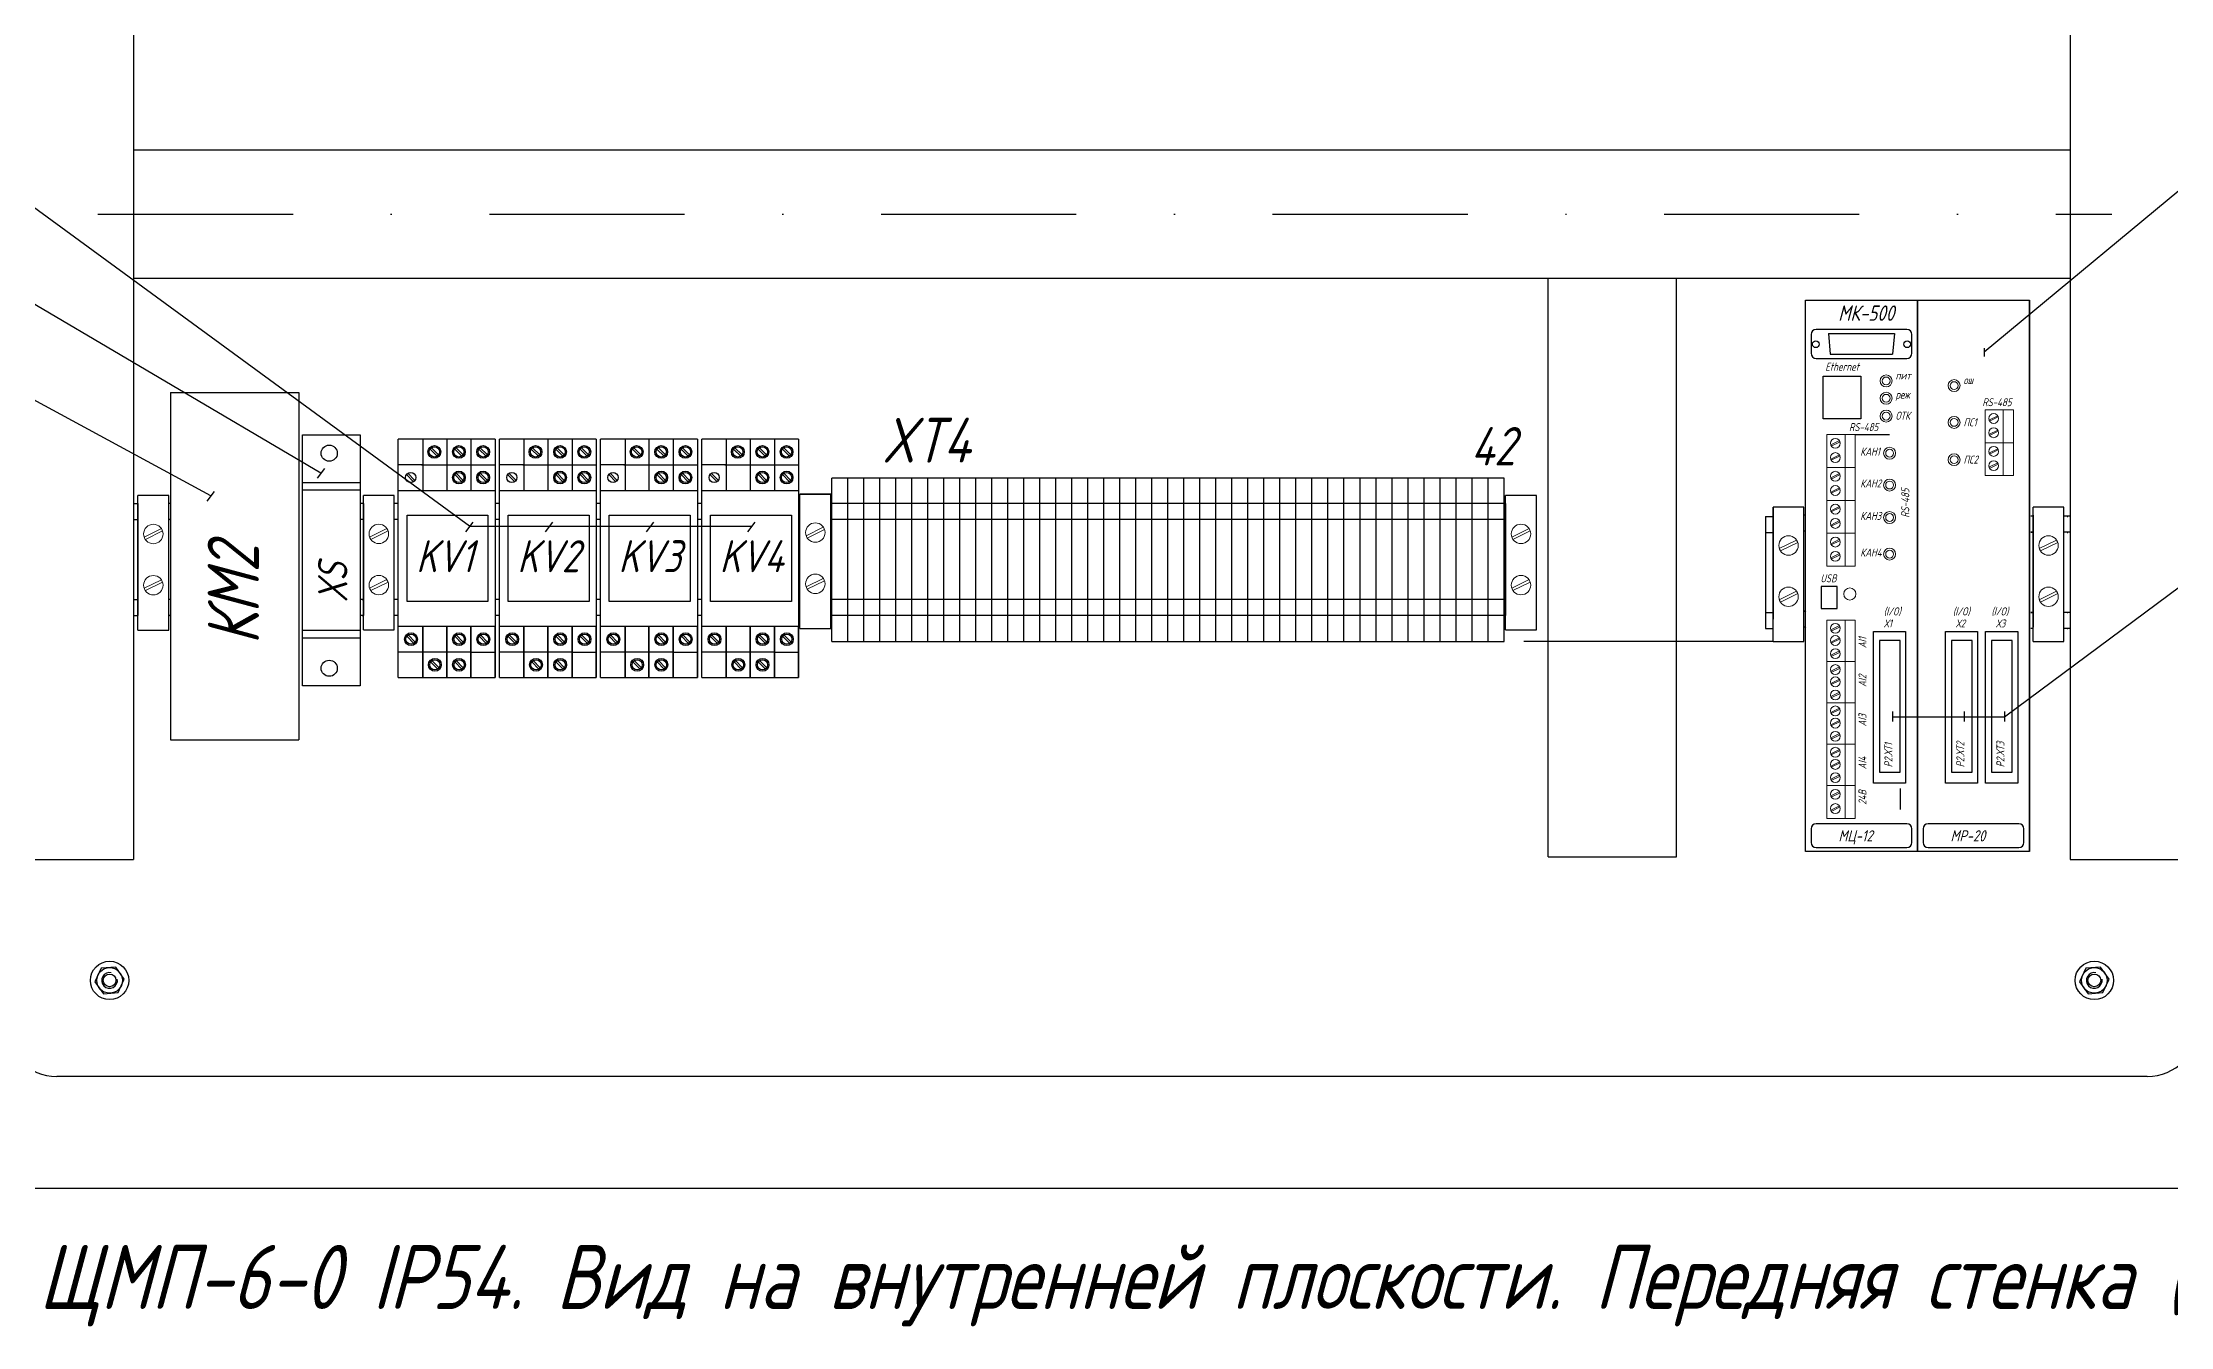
# Model space of a CAD drawing. Header units: millimetres. Extents: x 1012 to 5632, y 4 to 1530.
# Drawn here: x 1150.7 to 1316.9, y 341.3 to 441.6 of the extents above; entities that cross this region are included whole.
import ezdxf

# ---------------------------------------------------------------- set-up
doc = ezdxf.new("R2010")
doc.units = ezdxf.units.MM
doc.linetypes.add('DASHDOTX2', pattern=[50.8, 25.4, -12.7, 0, -12.7])
doc.layers.add('АСУТП', color=7, linetype='Continuous')
doc.layers.add('ссылки', color=7, linetype='Continuous')
doc.styles.add('GOST тип А', font='GOST_A.TTF', dxfattribs={"oblique": 15})
doc.styles.get("Standard").update_dxf_attribs({"font": 'GOST_A.TTF', "width": 0.8, "oblique": 15, "height": 3})
doc.styles.add('АСУТП', font='GOST_A.TTF', dxfattribs={"oblique": 15})
doc.styles.add('ЕСКД', font='GOST_A.TTF', dxfattribs={"oblique": 15, "height": 2.5})

msp = doc.modelspace()

# ---------------------------------------------------------------- linework, layer by layer
at = {"color": 7, "lineweight": 30}
for p, q in [((1157.8324, 624.5467), (1157.8324, 377.7865)), ((1309.0824, 624.544), (1309.0824, 377.7865)), ((1157.8324, 433.194), (1284.0824, 433.194)), ((1157.8324, 433.194), (1309.0824, 433.194)), ((1157.8324, 423.194), (1284.0824, 423.194)), ((1157.8324, 423.194), (1284.0824, 423.194)), ((1157.8324, 423.194), (1309.0824, 423.194)), ((1268.3186, 378.0031), (1268.3186, 423.1836)), ((1278.3186, 378.0031), (1278.3186, 423.1836)), ((1288.4012, 421.4749), (1297.1512, 421.4749)), ((1288.4012, 378.4112), (1288.4012, 421.4749)), ((1297.1512, 378.4112), (1297.1512, 421.4749)), ((1297.1512, 421.4749), (1297.1512, 378.4112)), ((1297.1512, 421.4749), (1297.1512, 378.4112)), ((1297.1512, 378.4112), (1297.1512, 421.4749)), ((1297.1512, 421.4749), (1305.9012, 421.4749)), ((1297.1512, 378.4112), (1297.1512, 421.4749)), ((1305.9012, 378.4112), (1305.9012, 421.4749)), ((1305.9012, 421.4749), (1305.9012, 378.4112)), ((1305.9012, 421.4749), (1305.9012, 378.4112)), ((1305.9012, 378.4112), (1305.9012, 421.4749)), ((1160.7252, 414.2667), (1160.7252, 387.1236)), ((1160.7252, 414.2667), (1170.731, 414.2667)), ((1160.7252, 414.2667), (1160.7252, 387.1236)), ((1160.7252, 414.2667), (1170.731, 414.2667)), ((1170.731, 414.2667), (1170.731, 387.1236)), ((1170.731, 414.2667), (1170.731, 387.1236)), ((1171.0168, 410.9568), (1175.5168, 410.9568)), ((1171.0273, 391.3468), (1171.0273, 410.9568)), ((1175.5168, 410.9568), (1175.5168, 391.3468)), ((1186.0703, 410.6144), (1178.4991, 410.6144)), ((1178.4991, 391.9894), (1178.4991, 410.6144)), ((1180.4203, 410.6144), (1180.4203, 408.6144)), ((1186.0703, 410.6144), (1186.0703, 391.9894)), ((1193.9698, 410.6144), (1186.3986, 410.6144)), ((1186.3986, 391.9894), (1186.3986, 410.6144)), ((1188.3197, 410.6144), (1188.3197, 408.6144)), ((1193.9698, 410.6144), (1193.9698, 391.9894)), ((1201.8693, 410.6144), (1194.2981, 410.6144)), ((1194.2981, 391.9894), (1194.2981, 410.6144)), ((1196.2192, 410.6144), (1196.2192, 408.6144)), ((1201.8693, 410.6144), (1201.8693, 391.9894)), ((1209.7688, 410.6144), (1202.1976, 410.6144)), ((1202.1976, 391.9894), (1202.1976, 410.6144)), ((1204.1187, 410.6144), (1204.1187, 408.6144)), ((1209.7688, 410.6144), (1209.7688, 391.9894)), ((1180.4203, 408.6144), (1178.4991, 408.6144)), ((1188.3197, 408.6144), (1186.3986, 408.6144)), ((1196.2192, 408.6144), (1194.2981, 408.6144)), ((1204.1187, 408.6144), (1202.1976, 408.6144)), ((1264.8607, 407.564), (1212.3607, 407.564)), ((1212.3607, 394.814), (1212.3607, 407.564)), ((1213.6107, 394.814), (1213.6107, 407.564)), ((1214.8607, 394.814), (1214.8607, 407.564)), ((1216.1107, 394.814), (1216.1107, 407.564)), ((1217.3607, 394.814), (1217.3607, 407.564)), ((1218.6107, 394.814), (1218.6107, 407.564)), ((1219.8607, 394.814), (1219.8607, 407.564)), ((1221.1107, 394.814), (1221.1107, 407.564)), ((1222.3607, 394.814), (1222.3607, 407.564)), ((1223.6107, 394.814), (1223.6107, 407.564)), ((1224.8607, 394.814), (1224.8607, 407.564)), ((1226.1107, 394.814), (1226.1107, 407.564)), ((1227.3607, 394.814), (1227.3607, 407.564)), ((1228.6107, 394.814), (1228.6107, 407.564)), ((1229.8607, 394.814), (1229.8607, 407.564)), ((1231.1107, 394.814), (1231.1107, 407.564)), ((1232.3607, 394.814), (1232.3607, 407.564)), ((1233.6107, 394.814), (1233.6107, 407.564)), ((1234.8607, 394.814), (1234.8607, 407.564)), ((1236.1107, 394.814), (1236.1107, 407.564)), ((1237.3607, 394.814), (1237.3607, 407.564)), ((1238.6107, 394.814), (1238.6107, 407.564)), ((1239.8607, 394.814), (1239.8607, 407.564)), ((1241.1107, 394.814), (1241.1107, 407.564)), ((1242.3607, 394.814), (1242.3607, 407.564)), ((1243.6107, 394.814), (1243.6107, 407.564)), ((1243.6107, 394.814), (1243.6107, 407.564)), ((1244.8607, 394.814), (1244.8607, 407.564)), ((1244.8607, 394.814), (1244.8607, 407.564)), ((1246.1107, 394.814), (1246.1107, 407.564)), ((1246.1107, 394.814), (1246.1107, 407.564)), ((1247.3607, 394.814), (1247.3607, 407.564)), ((1247.3607, 394.814), (1247.3607, 407.564)), ((1248.6107, 394.814), (1248.6107, 407.564)), ((1248.6107, 394.814), (1248.6107, 407.564)), ((1249.8607, 394.814), (1249.8607, 407.564)), ((1249.8607, 394.814), (1249.8607, 407.564)), ((1251.1107, 394.814), (1251.1107, 407.564)), ((1251.1107, 394.814), (1251.1107, 407.564)), ((1252.3607, 394.814), (1252.3607, 407.564)), ((1252.3607, 394.814), (1252.3607, 407.564)), ((1252.3607, 394.814), (1252.3607, 407.564)), ((1253.6107, 394.814), (1253.6107, 407.564)), ((1253.6107, 394.814), (1253.6107, 407.564)), ((1253.6107, 394.814), (1253.6107, 407.564)), ((1254.8607, 394.814), (1254.8607, 407.564)), ((1254.8607, 394.814), (1254.8607, 407.564)), ((1256.1107, 394.814), (1256.1107, 407.564)), ((1257.3607, 394.814), (1257.3607, 407.564)), ((1258.6107, 394.814), (1258.6107, 407.564)), ((1259.8607, 394.814), (1259.8607, 407.564)), ((1261.1107, 394.814), (1261.1107, 407.564)), ((1262.3607, 394.814), (1262.3607, 407.564)), ((1263.6107, 394.814), (1263.6107, 407.564)), ((1264.8607, 394.814), (1264.8607, 407.564)), ((1157.8324, 405.5805), (1158.1761, 405.5805)), ((1158.1761, 395.7072), (1158.1761, 406.2072)), ((1160.5761, 406.2072), (1158.1761, 406.2072)), ((1158.1761, 405.5822), (1158.1761, 396.8322)), ((1160.5761, 395.7072), (1160.5761, 406.2072)), ((1160.5761, 395.7072), (1160.5761, 406.2072)), ((1160.7252, 405.5805), (1160.5917, 405.5805)), ((1160.7252, 405.5805), (1160.5917, 405.5805)), ((1175.7838, 405.5863), (1175.5168, 405.5863)), ((1175.7838, 395.7113), (1175.7838, 406.2113)), ((1178.1838, 406.2113), (1175.7838, 406.2113)), ((1175.7838, 405.5863), (1175.7838, 396.8363)), ((1178.3391, 405.5863), (1178.179, 405.5863)), ((1178.3316, 405.5863), (1178.179, 405.5863)), ((1178.1838, 395.7113), (1178.1838, 406.2113)), ((1178.1838, 395.7113), (1178.1838, 406.2113)), ((1178.4991, 405.5863), (1178.1838, 405.5863)), ((1178.4991, 405.5863), (1178.3391, 405.5863)), ((1178.4917, 405.5863), (1178.3391, 405.5863)), ((1186.3986, 405.5863), (1186.0703, 405.5863)), ((1186.1721, 405.5863), (1186.0808, 405.5863)), ((1186.1729, 405.5863), (1186.0808, 405.5863)), ((1186.1721, 405.5863), (1186.1721, 405.5863)), ((1194.2981, 405.5863), (1193.9698, 405.5863)), ((1194.0716, 405.5863), (1193.9803, 405.5863)), ((1194.0724, 405.5863), (1193.9803, 405.5863)), ((1194.0716, 405.5863), (1194.0716, 405.5863)), ((1202.1976, 405.5863), (1201.8693, 405.5863)), ((1201.971, 405.5863), (1201.8797, 405.5863)), ((1201.9718, 405.5863), (1201.8797, 405.5863)), ((1201.971, 405.5863), (1201.971, 405.5863)), ((1209.8713, 405.5863), (1209.7688, 405.5863)), ((1209.8705, 405.5863), (1209.7792, 405.5863)), ((1209.8713, 405.5863), (1209.7792, 405.5863)), ((1209.8705, 405.5863), (1209.8705, 405.5863)), ((1209.8713, 395.814), (1209.8713, 406.314)), ((1209.8713, 406.314), (1212.2713, 406.314)), ((1212.2713, 395.814), (1212.2713, 406.314)), ((1264.8607, 405.5863), (1212.2713, 405.5863)), ((1264.9829, 395.7113), (1264.9829, 406.2113)), ((1267.3829, 406.2113), (1264.9829, 406.2113)), ((1264.9829, 405.5863), (1264.9829, 396.8363)), ((1267.3829, 395.7113), (1267.3829, 406.2113)), ((1267.3829, 395.7113), (1267.3829, 406.2113)), ((1157.8324, 404.3305), (1158.1761, 404.3305)), ((1160.5761, 404.3363), (1160.6311, 404.3363)), ((1160.5761, 404.3363), (1160.6311, 404.3363)), ((1160.5761, 404.3363), (1160.6311, 404.3363)), ((1160.5761, 404.3363), (1160.6311, 404.3363)), ((1160.7252, 404.3305), (1160.5917, 404.3305)), ((1160.7252, 404.3305), (1160.5917, 404.3305)), ((1160.6395, 404.3322), (1160.6395, 404.3322)), ((1160.6395, 404.3322), (1160.6395, 404.3322)), ((1175.7838, 404.3363), (1175.5168, 404.3363)), ((1175.732, 404.3363), (1175.7009, 404.3363)), ((1175.732, 404.3363), (1175.7838, 404.3363)), ((1178.3112, 404.3363), (1178.1586, 404.3363)), ((1178.3391, 404.3363), (1178.179, 404.3363)), ((1178.4991, 404.3363), (1178.1838, 404.3363)), ((1178.4713, 404.3363), (1178.3186, 404.3363)), ((1178.4991, 404.3363), (1178.3391, 404.3363)), ((1179.1866, 404.6769), (1185.5051, 404.6769)), ((1179.1866, 397.9269), (1179.1866, 404.6769)), ((1185.5051, 404.6769), (1185.5051, 397.9269)), ((1186.3986, 404.3363), (1186.0703, 404.3363)), ((1186.1721, 404.3363), (1186.0808, 404.3363)), ((1186.1729, 404.3363), (1186.102, 404.3363)), ((1186.1706, 404.3363), (1186.1721, 404.3363)), ((1187.0861, 404.6769), (1193.4046, 404.6769)), ((1187.0861, 397.9269), (1187.0861, 404.6769)), ((1193.4046, 404.6769), (1193.4046, 397.9269)), ((1194.2981, 404.3363), (1193.9698, 404.3363)), ((1194.0716, 404.3363), (1193.9803, 404.3363)), ((1194.0724, 404.3363), (1194.0015, 404.3363)), ((1194.0701, 404.3363), (1194.0716, 404.3363)), ((1194.9856, 404.6769), (1201.3041, 404.6769)), ((1194.9856, 397.9269), (1194.9856, 404.6769)), ((1201.3041, 404.6769), (1201.3041, 397.9269)), ((1202.1976, 404.3363), (1201.8693, 404.3363)), ((1201.971, 404.3363), (1201.8797, 404.3363)), ((1201.9718, 404.3363), (1201.901, 404.3363)), ((1201.9695, 404.3363), (1201.971, 404.3363)), ((1202.8851, 404.6769), (1209.2036, 404.6769)), ((1202.8851, 397.9269), (1202.8851, 404.6769)), ((1209.2036, 404.6769), (1209.2036, 397.9269)), ((1209.8713, 404.3363), (1209.7688, 404.3363)), ((1209.8705, 404.3363), (1209.7792, 404.3363)), ((1209.8713, 404.3363), (1209.8004, 404.3363)), ((1209.869, 404.3363), (1209.8705, 404.3363)), ((1264.8607, 404.3363), (1212.2713, 404.3363)), ((1264.931, 404.3363), (1264.7603, 404.3363)), ((1264.931, 404.3363), (1264.9, 404.3363)), ((1285.2787, 404.5798), (1285.8436, 404.5798)), ((1285.8769, 405.3059), (1285.8769, 396.5559)), ((1285.8769, 394.8059), (1285.8769, 405.3059)), ((1288.2769, 405.3059), (1285.8769, 405.3059)), ((1288.2769, 394.8059), (1288.2769, 405.3059)), ((1288.2888, 404.6851), (1288.2888, 404.6851)), ((1288.4012, 404.6851), (1288.2888, 404.6851)), ((1306.1745, 404.5887), (1306.0089, 404.5887)), ((1306.0104, 404.5887), (1306.0104, 404.5887)), ((1306.1828, 404.5887), (1306.0104, 404.5887)), ((1306.1828, 394.8059), (1306.1828, 405.3059)), ((1308.5828, 405.3059), (1306.1828, 405.3059)), ((1306.1828, 404.6809), (1306.1828, 395.9309)), ((1306.1828, 404.5846), (1306.1828, 404.5846)), ((1308.5828, 394.8059), (1308.5828, 405.3059)), ((1309.0824, 404.5887), (1308.5828, 404.5887)), ((1308.8328, 404.5798), (1308.8861, 404.5798)), ((1285.2787, 403.3298), (1285.8436, 403.3298)), ((1288.4012, 403.4351), (1288.2888, 403.4351)), ((1306.0089, 403.3387), (1306.1745, 403.3387)), ((1306.0104, 403.3387), (1306.1745, 403.3387)), ((1306.1828, 403.3387), (1306.0104, 403.3387)), ((1306.1828, 403.3346), (1306.1828, 403.3346)), ((1309.0824, 403.3387), (1308.5828, 403.3387)), ((1308.8328, 403.3298), (1308.8861, 403.3298)), ((1157.8324, 398.0805), (1158.1761, 398.0805)), ((1160.7252, 398.0805), (1160.5917, 398.0805)), ((1160.7252, 398.0805), (1160.5917, 398.0805)), ((1175.7838, 398.0863), (1175.5168, 398.0863)), ((1175.672, 398.0863), (1175.7838, 398.0863)), ((1178.3206, 398.0863), (1178.1679, 398.0863)), ((1178.3391, 398.0863), (1178.179, 398.0863)), ((1178.4991, 398.0863), (1178.1838, 398.0863)), ((1178.4806, 398.0863), (1178.328, 398.0863)), ((1178.4991, 398.0863), (1178.3391, 398.0863)), ((1185.5051, 397.9269), (1179.1866, 397.9269)), ((1186.3986, 398.0863), (1186.0703, 398.0863)), ((1186.1722, 398.0863), (1186.0762, 398.0863)), ((1186.1729, 398.0863), (1186.1113, 398.0863)), ((1193.4046, 397.9269), (1187.0861, 397.9269)), ((1194.2981, 398.0863), (1193.9698, 398.0863)), ((1194.0717, 398.0863), (1193.9757, 398.0863)), ((1194.0724, 398.0863), (1194.0108, 398.0863)), ((1201.3041, 397.9269), (1194.9856, 397.9269)), ((1202.1976, 398.0863), (1201.8693, 398.0863)), ((1201.9712, 398.0863), (1201.8751, 398.0863)), ((1201.9718, 398.0863), (1201.9103, 398.0863)), ((1209.2036, 397.9269), (1202.8851, 397.9269)), ((1209.8713, 398.0863), (1209.7688, 398.0863)), ((1209.8707, 398.0863), (1209.7746, 398.0863)), ((1209.8713, 398.0863), (1209.8098, 398.0863)), ((1264.8607, 398.0863), (1212.2713, 398.0863)), ((1264.8711, 398.0863), (1264.7003, 398.0863)), ((1288.2873, 397.1851), (1288.4012, 397.1851)), ((1288.2888, 397.1851), (1288.4012, 397.1851)), ((1288.4012, 397.1851), (1288.2888, 397.1851)), ((1288.4612, 397.1809), (1288.4612, 397.1809)), ((1157.8324, 396.8305), (1158.1761, 396.8305)), ((1158.1761, 395.7072), (1160.5761, 395.7072)), ((1160.5761, 396.8305), (1160.6311, 396.8305)), ((1160.5761, 396.8305), (1160.6311, 396.8305)), ((1160.7401, 396.8305), (1160.5761, 396.8305)), ((1160.5761, 396.8305), (1160.6311, 396.8305)), ((1160.5761, 396.8305), (1160.6311, 396.8305)), ((1160.7252, 396.8305), (1160.5761, 396.8305)), ((1160.6395, 396.8322), (1160.6395, 396.8322)), ((1160.6395, 396.8322), (1160.6395, 396.8322)), ((1160.6395, 396.8263), (1160.6395, 396.8263)), ((1160.6395, 396.8263), (1160.6395, 396.8263)), ((1175.7838, 396.8363), (1175.5168, 396.8363)), ((1175.672, 396.8363), (1175.7838, 396.8363)), ((1175.7838, 395.7113), (1178.1838, 395.7113)), ((1178.3206, 396.8363), (1178.1679, 396.8363)), ((1178.3391, 396.8363), (1178.179, 396.8363)), ((1178.4991, 396.8363), (1178.1838, 396.8363)), ((1178.4806, 396.8363), (1178.328, 396.8363)), ((1178.4991, 396.8363), (1178.3391, 396.8363)), ((1186.3986, 396.8363), (1186.0703, 396.8363)), ((1186.1722, 396.8363), (1186.0729, 396.8363)), ((1186.1729, 396.8363), (1186.1113, 396.8363)), ((1194.2981, 396.8363), (1193.9698, 396.8363)), ((1194.0717, 396.8363), (1193.9723, 396.8363)), ((1194.0724, 396.8363), (1194.0108, 396.8363)), ((1202.1976, 396.8363), (1201.8693, 396.8363)), ((1201.9712, 396.8363), (1201.8718, 396.8363)), ((1201.9718, 396.8363), (1201.9103, 396.8363)), ((1209.8713, 396.8363), (1209.7688, 396.8363)), ((1209.8707, 396.8363), (1209.7713, 396.8363)), ((1209.8713, 396.8363), (1209.8098, 396.8363)), ((1209.8713, 395.814), (1212.2713, 395.814)), ((1264.8607, 396.8363), (1212.2713, 396.8363)), ((1264.8711, 396.8363), (1264.7003, 396.8363)), ((1264.9829, 395.7113), (1267.3829, 395.7113)), ((1285.2787, 397.0798), (1285.8436, 397.0798)), ((1285.2787, 395.8298), (1285.8436, 395.8298)), ((1288.4012, 395.9351), (1288.2732, 395.9351)), ((1288.4612, 395.9309), (1288.4612, 395.9309)), ((1306.1828, 395.8307), (1305.9948, 395.8307)), ((1306.0089, 397.0807), (1306.1745, 397.0807)), ((1306.0104, 397.0807), (1306.1745, 397.0807)), ((1306.1828, 397.0807), (1306.0104, 397.0807)), ((1306.1828, 397.0766), (1306.1828, 397.0766)), ((1306.1828, 395.8266), (1306.1828, 395.8266)), ((1309.0824, 397.0807), (1308.5828, 397.0807)), ((1309.0824, 395.8307), (1308.5828, 395.8307)), ((1308.8328, 397.0798), (1308.8861, 397.0798)), ((1308.8328, 395.8298), (1308.8861, 395.8298)), ((1184.1821, 391.9894), (1184.1821, 393.9894)), ((1184.1821, 393.9894), (1186.0703, 393.9894)), ((1192.0816, 391.9894), (1192.0816, 393.9894)), ((1192.0816, 393.9894), (1193.9698, 393.9894)), ((1199.9811, 391.9894), (1199.9811, 393.9894)), ((1199.9811, 393.9894), (1201.8693, 393.9894)), ((1207.8805, 391.9894), (1207.8805, 393.9894)), ((1207.8805, 393.9894), (1209.7688, 393.9894)), ((1212.3607, 394.814), (1264.8607, 394.814)), ((1285.8769, 394.8059), (1288.2769, 394.8059)), ((1306.1828, 394.8059), (1308.5828, 394.8059)), ((1175.5168, 391.3468), (1171.0273, 391.3468)), ((1178.4991, 391.9894), (1186.0703, 391.9894)), ((1186.3986, 391.9894), (1193.9698, 391.9894)), ((1194.2981, 391.9894), (1201.8693, 391.9894)), ((1202.1976, 391.9894), (1209.7688, 391.9894)), ((1160.7252, 387.1236), (1170.731, 387.1236)), ((1147.8324, 377.7865), (1157.8324, 377.7865)), ((1268.3186, 378.0031), (1278.3186, 378.0031)), ((1297.1512, 378.4112), (1288.4012, 378.4112)), ((1305.9012, 378.4112), (1297.1512, 378.4112)), ((1309.0824, 377.7865), (1319.0824, 377.7865))]:
    msp.add_line(p, q, dxfattribs=at)
at = {"color": 7}
for p, q in [((1184.0717, 403.8128), (1133.9449, 440.4819)), ((1302.3493, 417.4236), (1330.872, 441.0842)), ((1172.4637, 407.9463), (1134.2852, 430.4475)), ((1163.8708, 406.1792), (1134.138, 422.2773)), ((1309.0824, 423.194), (1309.0824, 415.1224)), ((1309.0824, 423.194), (1309.0824, 415.1224)), ((1309.0824, 423.194), (1309.0824, 415.1224)), ((1290.2012, 418.8533), (1295.3354, 418.8533)), ((1290.2012, 418.8533), (1290.3209, 417.2512)), ((1295.3516, 418.8533), (1295.1873, 417.2512)), ((1295.3354, 418.8533), (1295.3516, 418.8533)), ((1290.3209, 417.2512), (1295.1873, 417.2512)), ((1302.3493, 417.7292), (1302.3493, 417.0563)), ((1289.7709, 415.5311), (1292.731, 415.5311)), ((1289.7709, 412.2038), (1289.7709, 415.5307)), ((1292.731, 415.5311), (1292.731, 412.2038)), ((1292.731, 412.2038), (1289.7709, 412.2038)), ((1182.2844, 410.6144), (1182.2844, 406.6144)), ((1184.18, 410.6144), (1184.18, 406.6144)), ((1186.0703, 410.6144), (1186.0703, 406.6144)), ((1190.1839, 410.6144), (1190.1839, 406.6144)), ((1192.0795, 410.6144), (1192.0795, 406.6144)), ((1193.9698, 410.6144), (1193.9698, 406.6144)), ((1198.0833, 410.6144), (1198.0833, 406.6144)), ((1199.979, 410.6144), (1199.979, 406.6144)), ((1201.8693, 410.6144), (1201.8693, 406.6144)), ((1205.9828, 410.6144), (1205.9828, 406.6144)), ((1207.8784, 410.6144), (1207.8784, 406.6144)), ((1209.7688, 410.6144), (1209.7688, 406.6144)), ((1292.2824, 410.974), (1294.9594, 410.974)), ((1181.5461, 409.2835), (1180.9905, 409.8392)), ((1181.6522, 409.3896), (1181.0965, 409.9452)), ((1183.4638, 409.2835), (1182.9081, 409.8392)), ((1183.5698, 409.3896), (1183.0142, 409.9452)), ((1185.3541, 409.2835), (1184.7984, 409.8392)), ((1185.4601, 409.3896), (1184.9045, 409.9452)), ((1189.4456, 409.2835), (1188.8899, 409.8392)), ((1189.5517, 409.3896), (1188.996, 409.9452)), ((1191.3632, 409.2835), (1190.8076, 409.8392)), ((1191.4693, 409.3896), (1190.9136, 409.9452)), ((1193.2535, 409.2835), (1192.6979, 409.8392)), ((1193.3596, 409.3896), (1192.804, 409.9452)), ((1197.3451, 409.2835), (1196.7894, 409.8392)), ((1197.4511, 409.3896), (1196.8955, 409.9452)), ((1199.2627, 409.2835), (1198.707, 409.8392)), ((1199.3688, 409.3896), (1198.8131, 409.9452)), ((1201.153, 409.2835), (1200.5974, 409.8392)), ((1201.2591, 409.3896), (1200.7034, 409.9452)), ((1205.2445, 409.2835), (1204.6889, 409.8392)), ((1205.3506, 409.3896), (1204.795, 409.9452)), ((1207.1622, 409.2835), (1206.6065, 409.8392)), ((1207.2682, 409.3896), (1206.7126, 409.9452)), ((1209.0525, 409.2835), (1208.4968, 409.8392)), ((1209.1586, 409.3896), (1208.6029, 409.9452)), ((1303.9367, 388.9151), (1332.1657, 409.912)), ((1171.0168, 407.2187), (1175.5168, 407.2187)), ((1172.746, 408.3224), (1172.1759, 407.5629)), ((1175.5896, 407.2113), (1175.5896, 407.2113)), ((1179.6982, 407.2835), (1179.1425, 407.8392)), ((1179.8042, 407.3896), (1179.2486, 407.9452)), ((1180.3203, 408.6144), (1186.0703, 408.6144)), ((1180.3203, 408.6144), (1182.1445, 408.6144)), ((1180.4203, 408.6144), (1180.4203, 406.6144)), ((1183.4638, 407.2835), (1182.9081, 407.8392)), ((1183.5698, 407.3896), (1183.0142, 407.9452)), ((1185.3541, 407.2835), (1184.7984, 407.8392)), ((1185.4601, 407.3896), (1184.9045, 407.9452)), ((1187.5977, 407.2835), (1187.042, 407.8392)), ((1187.7037, 407.3896), (1187.1481, 407.9452)), ((1188.2198, 408.6144), (1193.9698, 408.6144)), ((1188.2198, 408.6144), (1190.044, 408.6144)), ((1188.3197, 408.6144), (1188.3197, 406.6144)), ((1191.3632, 407.2835), (1190.8076, 407.8392)), ((1191.4693, 407.3896), (1190.9136, 407.9452)), ((1193.2535, 407.2835), (1192.6979, 407.8392)), ((1193.3596, 407.3896), (1192.804, 407.9452)), ((1195.4971, 407.2835), (1194.9415, 407.8392)), ((1195.6032, 407.3896), (1195.0475, 407.9452)), ((1196.1193, 408.6144), (1201.8693, 408.6144)), ((1196.1193, 408.6144), (1197.9434, 408.6144)), ((1196.2192, 408.6144), (1196.2192, 406.6144)), ((1199.2627, 407.2835), (1198.707, 407.8392)), ((1199.3688, 407.3896), (1198.8131, 407.9452)), ((1201.153, 407.2835), (1200.5974, 407.8392)), ((1201.2591, 407.3896), (1200.7034, 407.9452)), ((1203.3966, 407.2835), (1202.8409, 407.8392)), ((1203.5027, 407.3896), (1202.947, 407.9452)), ((1204.0188, 408.6144), (1209.7688, 408.6144)), ((1204.0188, 408.6144), (1205.8429, 408.6144)), ((1204.1187, 408.6144), (1204.1187, 406.6144)), ((1207.1622, 407.2835), (1206.6065, 407.8392)), ((1207.2682, 407.3896), (1206.7126, 407.9452)), ((1209.0525, 407.2835), (1208.4968, 407.8392)), ((1209.1586, 407.3896), (1208.6029, 407.9452)), ((1227.3607, 407.564), (1227.3607, 407.564)), ((1164.126, 406.5191), (1163.5559, 405.7596)), ((1171.0168, 406.6642), (1175.5168, 406.6642)), ((1178.4991, 406.6144), (1186.0703, 406.6144)), ((1186.3986, 406.6144), (1193.9698, 406.6144)), ((1194.2981, 406.6144), (1201.8693, 406.6144)), ((1202.1976, 406.6144), (1209.7688, 406.6144)), ((1212.2713, 406.314), (1209.8713, 406.314)), ((1184.3186, 404.1417), (1183.7484, 403.3822)), ((1190.54, 404.1417), (1189.9698, 403.3822)), ((1198.4394, 404.1417), (1197.8693, 403.3822)), ((1206.3389, 404.1417), (1205.7688, 403.3822)), ((1285.2787, 404.5798), (1285.2787, 395.8298)), ((1184.0717, 403.8128), (1206.092, 403.8128)), ((1285.8777, 401.0372), (1285.8777, 401.0372)), ((1289.6183, 399.1103), (1289.6183, 397.3808)), ((1290.871, 399.1103), (1289.6183, 399.1103)), ((1290.871, 397.3808), (1290.871, 399.1103)), ((1289.6183, 397.3808), (1290.871, 397.3808)), ((1175.5168, 395.6784), (1171.0168, 395.6784)), ((1186.0703, 395.9894), (1178.4991, 395.9894)), ((1178.4991, 391.9894), (1178.4991, 395.9894)), ((1180.4203, 391.9894), (1180.4203, 395.9894)), ((1180.4203, 395.9894), (1180.4203, 391.9894)), ((1182.2844, 391.9894), (1182.2844, 395.9894)), ((1182.2844, 395.9894), (1182.2844, 391.9894)), ((1184.18, 391.9894), (1184.18, 395.9894)), ((1184.18, 395.9894), (1184.18, 391.9894)), ((1186.0703, 391.9894), (1186.0703, 395.9894)), ((1193.9698, 395.9894), (1186.3986, 395.9894)), ((1186.3986, 391.9894), (1186.3986, 395.9894)), ((1188.3197, 391.9894), (1188.3197, 395.9894)), ((1188.3197, 395.9894), (1188.3197, 391.9894)), ((1190.1839, 391.9894), (1190.1839, 395.9894)), ((1190.1839, 395.9894), (1190.1839, 391.9894)), ((1192.0795, 391.9894), (1192.0795, 395.9894)), ((1192.0795, 395.9894), (1192.0795, 391.9894)), ((1193.9698, 391.9894), (1193.9698, 395.9894)), ((1201.8693, 395.9894), (1194.2981, 395.9894)), ((1194.2981, 391.9894), (1194.2981, 395.9894)), ((1196.2192, 391.9894), (1196.2192, 395.9894)), ((1196.2192, 395.9894), (1196.2192, 391.9894)), ((1198.0833, 391.9894), (1198.0833, 395.9894)), ((1198.0833, 395.9894), (1198.0833, 391.9894)), ((1199.979, 391.9894), (1199.979, 395.9894)), ((1199.979, 395.9894), (1199.979, 391.9894)), ((1201.8693, 391.9894), (1201.8693, 395.9894)), ((1209.7688, 395.9894), (1202.1976, 395.9894)), ((1202.1976, 391.9894), (1202.1976, 395.9894)), ((1204.1187, 391.9894), (1204.1187, 395.9894)), ((1204.1187, 395.9894), (1204.1187, 391.9894)), ((1205.9828, 391.9894), (1205.9828, 395.9894)), ((1205.9828, 395.9894), (1205.9828, 391.9894)), ((1207.8784, 391.9894), (1207.8784, 395.9894)), ((1207.8784, 395.9894), (1207.8784, 391.9894)), ((1209.7688, 391.9894), (1209.7688, 395.9894)), ((1171.0168, 395.0953), (1175.5168, 395.0953)), ((1184.18, 393.9894), (1178.4991, 393.9894)), ((1179.1683, 395.2142), (1179.7239, 394.6585)), ((1179.2743, 395.3202), (1179.83, 394.7646)), ((1182.9194, 395.2142), (1183.4751, 394.6585)), ((1183.0255, 395.3202), (1183.5812, 394.7646)), ((1184.8186, 395.2142), (1185.3743, 394.6585)), ((1184.9247, 395.3202), (1185.4803, 394.7646)), ((1186.0703, 391.9894), (1186.0703, 395.5022)), ((1192.0795, 393.9894), (1186.3986, 393.9894)), ((1187.0677, 395.2142), (1187.6234, 394.6585)), ((1187.1738, 395.3202), (1187.7295, 394.7646)), ((1190.8189, 395.2142), (1191.3746, 394.6585)), ((1190.925, 395.3202), (1191.4806, 394.7646)), ((1192.7181, 395.2142), (1193.2737, 394.6585)), ((1192.8242, 395.3202), (1193.3798, 394.7646)), ((1193.9698, 391.9894), (1193.9698, 395.5022)), ((1199.979, 393.9894), (1194.2981, 393.9894)), ((1194.9672, 395.2142), (1195.5229, 394.6585)), ((1195.0733, 395.3202), (1195.6289, 394.7646)), ((1198.7184, 395.2142), (1199.274, 394.6585)), ((1198.8245, 395.3202), (1199.3801, 394.7646)), ((1200.6176, 395.2142), (1201.1732, 394.6585)), ((1200.7236, 395.3202), (1201.2793, 394.7646)), ((1201.8693, 391.9894), (1201.8693, 395.5022)), ((1207.8784, 393.9894), (1202.1976, 393.9894)), ((1202.8667, 395.2142), (1203.4223, 394.6585)), ((1202.9728, 395.3202), (1203.5284, 394.7646)), ((1206.6179, 395.2142), (1207.1735, 394.6585)), ((1206.7239, 395.3202), (1207.2796, 394.7646)), ((1208.517, 395.2142), (1209.0727, 394.6585)), ((1208.6231, 395.3202), (1209.1788, 394.7646)), ((1209.7688, 391.9894), (1209.7688, 395.5022)), ((1212.3607, 394.814), (1227.3607, 394.814)), ((1227.3607, 394.814), (1227.3607, 394.814)), ((1285.8769, 394.8059), (1266.4037, 394.8059)), ((1181.03, 393.2142), (1181.5857, 392.6585)), ((1181.1361, 393.3202), (1181.6918, 392.7646)), ((1182.9194, 393.2142), (1183.4751, 392.6585)), ((1183.0255, 393.3202), (1183.5812, 392.7646)), ((1188.9295, 393.2142), (1189.4852, 392.6585)), ((1189.0356, 393.3202), (1189.5912, 392.7646)), ((1190.8189, 393.2142), (1191.3746, 392.6585)), ((1190.925, 393.3202), (1191.4806, 392.7646)), ((1196.829, 393.2142), (1197.3846, 392.6585)), ((1196.935, 393.3202), (1197.4907, 392.7646)), ((1198.7184, 393.2142), (1199.274, 392.6585)), ((1198.8245, 393.3202), (1199.3801, 392.7646)), ((1204.7285, 393.2142), (1205.2841, 392.6585)), ((1204.8345, 393.3202), (1205.3902, 392.7646)), ((1206.6179, 393.2142), (1207.1735, 392.6585)), ((1206.7239, 393.3202), (1207.2796, 392.7646)), ((1295.1867, 388.9151), (1303.9367, 388.9151)), ((1295.7932, 383.3215), (1295.7932, 381.7005))]:
    msp.add_line(p, q, dxfattribs=at)
at = {"color": 7, "linetype": 'DASHDOTX2', "ltscale": 0.6}
msp.add_line((1155.0465, 428.1921), (1312.3197, 428.1921), dxfattribs=at)
at = {"color": 7, "linetype": 'Continuous', "lineweight": 0}
for p, q in [((1302.7324, 412.1), (1303.4138, 412.4395)), ((1302.7789, 412.0066), (1303.4603, 412.3461)), ((1303.8522, 412.909), (1303.8522, 410.3369)), ((1290.3729, 410.165), (1291.0543, 410.5046)), ((1291.4927, 410.974), (1291.4927, 408.4019)), ((1302.7324, 410.9863), (1303.4138, 411.3258)), ((1302.7789, 410.8929), (1303.4603, 411.2324)), ((1290.3729, 409.0513), (1291.0543, 409.3908)), ((1290.4194, 410.0717), (1291.1008, 410.4112)), ((1290.4194, 408.9579), (1291.1008, 409.2974)), ((1302.7324, 409.5279), (1303.4138, 409.8674)), ((1302.7789, 409.4345), (1303.4603, 409.774)), ((1303.8522, 410.3369), (1303.8522, 407.7648)), ((1290.3729, 407.5929), (1291.0543, 407.9325)), ((1290.4194, 407.4996), (1291.1008, 407.8391)), ((1291.4927, 408.4019), (1291.4927, 405.8298)), ((1302.7324, 408.4142), (1303.4138, 408.7537)), ((1302.7789, 408.3208), (1303.4603, 408.6603)), ((1290.3729, 406.4792), (1291.0543, 406.8187)), ((1290.4194, 406.3858), (1291.1008, 406.7253)), ((1291.4927, 405.8298), (1291.4927, 403.2577)), ((1290.3729, 405.0208), (1291.0543, 405.3604)), ((1290.3729, 403.9071), (1291.0543, 404.2466)), ((1290.4194, 404.9275), (1291.1008, 405.267)), ((1290.4194, 403.8137), (1291.1008, 404.1532)), ((1158.6571, 402.9641), (1160.0031, 403.6347)), ((1158.749, 402.7796), (1160.095, 403.4503)), ((1176.2649, 402.9682), (1177.6108, 403.6389)), ((1176.3568, 402.7838), (1177.7027, 403.4544)), ((1210.3524, 403.0709), (1211.6983, 403.7415)), ((1210.4443, 402.8864), (1211.7902, 403.5571)), ((1265.464, 402.9682), (1266.8099, 403.6389)), ((1265.5559, 402.7838), (1266.9018, 403.4544)), ((1286.358, 402.0628), (1287.7039, 402.7335)), ((1286.4499, 401.8784), (1287.7958, 402.549)), ((1290.3729, 402.4487), (1291.0543, 402.7883)), ((1290.4194, 402.3554), (1291.1008, 402.6949)), ((1291.4927, 403.2577), (1291.4927, 400.6856)), ((1306.6639, 402.0628), (1308.0098, 402.7335)), ((1306.7558, 401.8784), (1308.1017, 402.549)), ((1290.3729, 401.335), (1291.0543, 401.6745)), ((1290.4194, 401.2416), (1291.1008, 401.5811)), ((1158.6571, 398.9641), (1160.0031, 399.6347)), ((1158.749, 398.7796), (1160.095, 399.4503)), ((1176.2649, 398.9682), (1177.6108, 399.6389)), ((1176.3568, 398.7838), (1177.7027, 399.4544)), ((1210.3524, 399.0709), (1211.6983, 399.7415)), ((1210.4443, 398.8864), (1211.7902, 399.5571)), ((1265.464, 398.9682), (1266.8099, 399.6389)), ((1265.5559, 398.7838), (1266.9018, 399.4544)), ((1286.358, 398.0628), (1287.7039, 398.7335)), ((1286.4499, 397.8784), (1287.7958, 398.549)), ((1306.6639, 398.0628), (1308.0098, 398.7335)), ((1306.7558, 397.8784), (1308.1017, 398.549)), ((1290.3729, 395.7206), (1291.0543, 396.0601)), ((1290.4194, 395.6273), (1291.1008, 395.9668)), ((1291.4927, 396.4685), (1291.4927, 393.242)), ((1290.3729, 394.764), (1291.0543, 395.1035)), ((1290.3729, 393.7353), (1291.0543, 394.0748)), ((1290.4194, 394.6706), (1291.1008, 395.0101)), ((1290.4194, 393.6419), (1291.1008, 393.9814)), ((1290.3729, 392.4942), (1291.0543, 392.8337)), ((1290.4194, 392.4008), (1291.1008, 392.7403)), ((1291.4927, 393.242), (1291.4927, 390.0156)), ((1290.3729, 391.5375), (1291.0543, 391.877)), ((1290.3729, 390.5088), (1291.0543, 390.8483)), ((1290.4194, 391.4442), (1291.1008, 391.7837)), ((1290.4194, 390.4154), (1291.1008, 390.755)), ((1290.3729, 389.2677), (1291.0543, 389.6072)), ((1290.4194, 389.1743), (1291.1008, 389.5139)), ((1291.4927, 390.0156), (1291.4927, 386.7891)), ((1290.3729, 388.3111), (1291.0543, 388.6506)), ((1290.3729, 387.2824), (1291.0543, 387.6219)), ((1290.4194, 388.2177), (1291.1008, 388.5572)), ((1290.4194, 387.189), (1291.1008, 387.5285)), ((1290.3729, 386.0413), (1291.0543, 386.3808)), ((1290.4194, 385.9479), (1291.1008, 386.2874)), ((1291.4927, 386.7891), (1291.4927, 383.5627)), ((1290.3729, 385.0846), (1291.0543, 385.4241)), ((1290.3729, 384.0559), (1291.0543, 384.3954)), ((1290.4194, 384.9912), (1291.1008, 385.3308)), ((1290.4194, 383.9625), (1291.1008, 384.302)), ((1290.3729, 382.7537), (1291.0543, 383.0932)), ((1290.4194, 382.6603), (1291.1008, 382.9998)), ((1291.4927, 383.5627), (1291.4927, 380.9906)), ((1290.3729, 381.6399), (1291.0543, 381.9794)), ((1290.4194, 381.5465), (1291.1008, 381.8861))]:
    msp.add_line(p, q, dxfattribs=at)
at = {"color": 7}
for points in [[(1289.2387, 416.9142), (1296.3137, 416.9142, 0.41421356), (1296.7137, 417.3142), (1296.7137, 418.7812, 0.41421356), (1296.3137, 419.1812), (1289.2387, 419.1812, 0.41421356), (1288.8387, 418.7812), (1288.8387, 417.3142, 0.41421356)], [(1289.2387, 378.722), (1296.3137, 378.722, 0.41421356), (1296.7137, 379.122), (1296.7137, 380.1763, 0.41421356), (1296.3137, 380.5763), (1289.2387, 380.5763, 0.41421356), (1288.8387, 380.1763), (1288.8387, 379.122, 0.41421356)], [(1297.9887, 378.722), (1305.0637, 378.722, 0.41421356), (1305.4637, 379.122), (1305.4637, 380.1763, 0.41421356), (1305.0637, 380.5763), (1297.9887, 380.5763, 0.41421356), (1297.5887, 380.1763), (1297.5887, 379.122, 0.41421356)]]:
    msp.add_lwpolyline(points, format="xyb", close=True, dxfattribs=at)
at = {"color": 7, "linetype": 'Continuous', "lineweight": 0}
for points in [[(1302.4374, 412.909), (1304.6419, 412.909), (1304.6419, 410.3369), (1302.4374, 410.3369)], [(1290.0779, 410.974), (1292.2824, 410.974), (1292.2824, 408.4019), (1290.0779, 408.4019)], [(1302.4374, 410.3369), (1304.6419, 410.3369), (1304.6419, 407.7648), (1302.4374, 407.7648)], [(1290.0779, 408.4019), (1292.2824, 408.4019), (1292.2824, 405.8298), (1290.0779, 405.8298)], [(1290.0779, 405.8298), (1292.2824, 405.8298), (1292.2824, 403.2577), (1290.0779, 403.2577)], [(1290.0779, 403.2577), (1292.2824, 403.2577), (1292.2824, 400.6856), (1290.0779, 400.6856)], [(1290.0779, 396.4685), (1292.2824, 396.4685), (1292.2824, 393.242), (1290.0779, 393.242)], [(1290.0779, 393.242), (1292.2824, 393.242), (1292.2824, 390.0156), (1290.0779, 390.0156)], [(1290.0779, 390.0156), (1292.2824, 390.0156), (1292.2824, 386.7891), (1290.0779, 386.7891)], [(1290.0779, 386.7891), (1292.2824, 386.7891), (1292.2824, 383.5627), (1290.0779, 383.5627)], [(1290.0779, 383.5627), (1292.2824, 383.5627), (1292.2824, 380.9906), (1290.0779, 380.9906)]]:
    msp.add_lwpolyline(points, close=True, dxfattribs=at)
at = {"color": 7}
for points in [[(1293.7061, 395.5951), (1296.2236, 395.5951), (1296.2236, 383.7488), (1293.7061, 383.7488)], [(1299.325, 395.5951), (1301.8426, 395.5951), (1301.8426, 383.7488), (1299.325, 383.7488)], [(1302.4561, 395.5951), (1304.9736, 395.5951), (1304.9736, 383.7488), (1302.4561, 383.7488)]]:
    msp.add_lwpolyline(points, close=True, dxfattribs=at)
at = {"color": 7, "lineweight": 30}
for points in [[(1295.8002, 394.8941), (1294.1804, 394.8941), (1294.1804, 384.601), (1295.8002, 384.601)], [(1301.4192, 394.8941), (1299.7993, 394.8941), (1299.7993, 384.601), (1301.4192, 384.601)], [(1304.5502, 394.8941), (1302.9304, 394.8941), (1302.9304, 384.601), (1304.5502, 384.601)], [(1155.2951, 369.2897), (1154.8071, 368.2432), (1155.4694, 367.2973), (1156.6197, 367.3979), (1157.1077, 368.4445), (1156.4454, 369.3903)], [(1310.2951, 369.2897), (1309.8071, 368.2432), (1310.4694, 367.2973), (1311.6197, 367.3979), (1312.1077, 368.4445), (1311.4454, 369.3903)]]:
    msp.add_lwpolyline(points, close=True, dxfattribs=at)
at = {"color": 7}
for centre, radius in [((1289.2015, 418.0218), 0.2627), ((1296.3447, 418.0218), 0.2627), ((1173.1106, 409.5149), 0.6307), ((1181.3213, 409.6144), 0.5), ((1181.3213, 409.6144), 0.4), ((1183.239, 409.6144), 0.5), ((1183.239, 409.6144), 0.4), ((1185.1293, 409.6144), 0.5), ((1185.1293, 409.6144), 0.4), ((1189.2208, 409.6144), 0.5), ((1189.2208, 409.6144), 0.4), ((1191.1384, 409.6144), 0.5), ((1191.1384, 409.6144), 0.4), ((1193.0287, 409.6144), 0.5), ((1193.0287, 409.6144), 0.4), ((1197.1203, 409.6144), 0.5), ((1197.1203, 409.6144), 0.4), ((1199.0379, 409.6144), 0.5), ((1199.0379, 409.6144), 0.4), ((1200.9282, 409.6144), 0.5), ((1200.9282, 409.6144), 0.4), ((1205.0198, 409.6144), 0.5), ((1205.0198, 409.6144), 0.4), ((1206.9374, 409.6144), 0.5), ((1206.9374, 409.6144), 0.4), ((1208.8277, 409.6144), 0.5), ((1208.8277, 409.6144), 0.4), ((1179.4734, 407.6144), 0.4), ((1183.239, 407.6144), 0.5), ((1183.239, 407.6144), 0.4), ((1185.1293, 407.6144), 0.5), ((1185.1293, 407.6144), 0.4), ((1187.3729, 407.6144), 0.4), ((1191.1384, 407.6144), 0.5), ((1191.1384, 407.6144), 0.4), ((1193.0287, 407.6144), 0.5), ((1193.0287, 407.6144), 0.4), ((1195.2723, 407.6144), 0.4), ((1199.0379, 407.6144), 0.5), ((1199.0379, 407.6144), 0.4), ((1200.9282, 407.6144), 0.5), ((1200.9282, 407.6144), 0.4), ((1203.1718, 407.6144), 0.4), ((1206.9374, 407.6144), 0.5), ((1206.9374, 407.6144), 0.4), ((1208.8277, 407.6144), 0.5), ((1208.8277, 407.6144), 0.4), ((1179.4991, 394.9894), 0.5), ((1179.4991, 394.9894), 0.4), ((1183.2503, 394.9894), 0.5), ((1183.2503, 394.9894), 0.4), ((1185.1495, 394.9894), 0.5), ((1185.1495, 394.9894), 0.4), ((1187.3986, 394.9894), 0.5), ((1187.3986, 394.9894), 0.4), ((1191.1498, 394.9894), 0.5), ((1191.1498, 394.9894), 0.4), ((1193.0489, 394.9894), 0.5), ((1193.0489, 394.9894), 0.4), ((1195.2981, 394.9894), 0.5), ((1195.2981, 394.9894), 0.4), ((1199.0492, 394.9894), 0.5), ((1199.0492, 394.9894), 0.4), ((1200.9484, 394.9894), 0.5), ((1200.9484, 394.9894), 0.4), ((1203.1976, 394.9894), 0.5), ((1203.1976, 394.9894), 0.4), ((1206.9487, 394.9894), 0.5), ((1206.9487, 394.9894), 0.4), ((1208.8479, 394.9894), 0.5), ((1208.8479, 394.9894), 0.4), ((1173.1106, 392.721), 0.6307), ((1181.3609, 392.9894), 0.5), ((1181.3609, 392.9894), 0.4), ((1183.2503, 392.9894), 0.5), ((1183.2503, 392.9894), 0.4), ((1189.2604, 392.9894), 0.5), ((1189.2604, 392.9894), 0.4), ((1191.1498, 392.9894), 0.5), ((1191.1498, 392.9894), 0.4), ((1197.1598, 392.9894), 0.5), ((1197.1598, 392.9894), 0.4), ((1199.0492, 392.9894), 0.5), ((1199.0492, 392.9894), 0.4), ((1205.0593, 392.9894), 0.5), ((1205.0593, 392.9894), 0.4), ((1206.9487, 392.9894), 0.5), ((1206.9487, 392.9894), 0.4)]:
    msp.add_circle(centre, radius, dxfattribs=at)
at = {"color": 7, "linetype": 'Continuous', "lineweight": 0}
for centre, radius in [((1294.7013, 415.1581), 0.4651), ((1294.7013, 415.1581), 0.3059), ((1294.7013, 413.804), 0.4651), ((1294.7013, 413.804), 0.3059), ((1300.0084, 414.7936), 0.4651), ((1300.0084, 414.7936), 0.3059), ((1294.7013, 412.4119), 0.4651), ((1294.7013, 412.4119), 0.3059), ((1300.0084, 411.9195), 0.4651), ((1300.0084, 411.9195), 0.3059), ((1303.0964, 412.2231), 0.3842), ((1290.7368, 410.2881), 0.3842), ((1303.0964, 411.1093), 0.3842), ((1290.7368, 409.1744), 0.3842), ((1294.97, 409.5141), 0.4651), ((1294.97, 409.5141), 0.3059), ((1300.0084, 409.0071), 0.4651), ((1300.0084, 409.0071), 0.3059), ((1303.0964, 409.651), 0.3842), ((1303.0964, 408.5372), 0.3842), ((1290.7368, 407.716), 0.3842), ((1294.97, 407.026), 0.4651), ((1294.97, 407.026), 0.3059), ((1290.7368, 406.6023), 0.3842), ((1290.7368, 405.1439), 0.3842), ((1159.3761, 403.2072), 0.7589), ((1176.9838, 403.2113), 0.7589), ((1211.0713, 403.314), 0.7589), ((1266.1829, 403.2113), 0.7589), ((1290.7368, 404.0302), 0.3842), ((1294.97, 404.4917), 0.4651), ((1294.97, 404.4917), 0.3059), ((1287.0769, 402.3059), 0.7589), ((1290.7368, 402.5718), 0.3842), ((1307.3828, 402.3059), 0.7589), ((1290.7368, 401.4581), 0.3842), ((1294.97, 401.6338), 0.4651), ((1294.97, 401.6338), 0.3059), ((1159.3761, 399.2072), 0.7589), ((1176.9838, 399.2113), 0.7589), ((1211.0713, 399.314), 0.7589), ((1266.1829, 399.2113), 0.7589), ((1287.0769, 398.3059), 0.7589), ((1291.8673, 398.5205), 0.4743), ((1307.3828, 398.3059), 0.7589), ((1290.7368, 395.8437), 0.3842), ((1290.7368, 394.8871), 0.3842), ((1290.7368, 393.8583), 0.3842), ((1290.7368, 392.6172), 0.3842), ((1290.7368, 391.6606), 0.3842), ((1290.7368, 390.6319), 0.3842), ((1290.7368, 389.3908), 0.3842), ((1290.7368, 388.4341), 0.3842), ((1290.7368, 387.4054), 0.3842), ((1290.7368, 386.1643), 0.3842), ((1290.7368, 385.2077), 0.3842), ((1290.7368, 384.179), 0.3842), ((1290.7368, 382.8767), 0.3842), ((1290.7368, 381.763), 0.3842)]:
    msp.add_circle(centre, radius, dxfattribs=at)
at = {"color": 7, "lineweight": 30}
for centre, radius in [((1155.9574, 368.3438), 1.5), ((1155.9574, 368.3438), 1), ((1155.9574, 368.3438), 1), ((1155.9574, 368.3438), 1), ((1310.9574, 368.3438), 1.5), ((1310.9574, 368.3438), 1), ((1310.9574, 368.3438), 1), ((1310.9574, 368.3438), 1), ((1155.9574, 368.3438), 0.5), ((1310.9574, 368.3438), 0.5)]:
    msp.add_circle(centre, radius, dxfattribs=at)
at = {"color": 7}
for centre in [(1155.9574, 368.3438), (1310.9574, 368.3438)]:
    msp.add_arc(centre, 0.6127, 77.654356, 9.494214, dxfattribs=at)
at = {"layer": 'АСУТП', "color": 7}
for p, q in [((1295.1867, 389.3333), (1295.1867, 388.5591)), ((1300.8056, 389.3333), (1300.8056, 388.5591)), ((1303.9367, 389.3333), (1303.9367, 388.5591))]:
    msp.add_line(p, q, dxfattribs=at)
at = {"layer": 'АСУТП', "lineweight": 30}
for p, q in [((1315.0824, 360.8438), (1151.8324, 360.8438)), ((1327.2074, 352.0938), (1139.7074, 352.0938))]:
    msp.add_line(p, q, dxfattribs=at)
for centre, start, end in [((1151.8324, 364.8438), 180, 270), ((1315.0824, 364.8438), 270, 0)]:
    msp.add_arc(centre, 4, start, end, dxfattribs=at)

# ---------------------------------------------------------------- texts
at = {"color": 7, "linetype": 'Continuous', "lineweight": 0, "style": 'GOST тип А', "oblique": 15}
for s, height, p in [('МК-500', 1.2, (1290.9525, 419.8539)), ('Ethernet', 0.625, (1289.9461, 415.9531)), ('пит', 0.625, (1295.4322, 415.2712)), ('реж', 0.625, (1295.4322, 413.7714)), ('ош', 0.625, (1300.7393, 414.9067)), ('RS-485', 0.625, (1302.209, 413.1844)), ('ОТК', 0.625, (1295.4322, 412.1308)), ('ПС1', 0.625, (1300.7393, 411.6166)), ('RS-485', 0.625, (1291.8004, 411.2428)), ('КАН1', 0.625, (1292.6781, 409.3262)), ('ПС2', 0.625, (1300.7393, 408.7042)), ('КАН2', 0.625, (1292.6781, 406.8381)), ('КАН3', 0.625, (1292.6781, 404.3038)), ('КАН4', 0.625, (1292.6781, 401.4459)), ('USB', 0.625, (1289.5667, 399.4305)), ('(I/O)', 0.625, (1294.5136, 396.8503)), ('(I/O)', 0.625, (1299.9105, 396.8503)), ('(I/O)', 0.625, (1302.918, 396.8503)), ('Х1', 0.625, (1294.5136, 395.9034)), ('Х2', 0.625, (1300.1325, 395.9034)), ('Х3', 0.625, (1303.2636, 395.9034)), (' МЦ-12', 0.875, (1290.5243, 379.1938)), (' МР-20', 0.875, (1299.2743, 379.1938))]:
    msp.add_text(s, height=height, dxfattribs=at).set_placement(p)
at = {"color": 7, "oblique": 15}
for s, height, style, p in [('XT4', 3.5, 'GOST тип А', (1216.2848, 408.7822)), ('KV1', 2.5, 'ЕСКД', (1179.8952, 400.2193)), ('KV2', 2.5, 'ЕСКД', (1187.7946, 400.2193)), ('KV3', 2.5, 'ЕСКД', (1195.6941, 400.2193)), ('KV4', 2.5, 'ЕСКД', (1203.5936, 400.2193))]:
    msp.add_text(s, height=height, dxfattribs=dict(at, style=style)).set_placement(p)
at = {"color": 7, "linetype": 'Continuous', "lineweight": 0, "style": 'GOST тип А', "oblique": 15}
for s, p in [('RS-485', (1296.5077, 404.4744)), ('AI1', (1293.1638, 394.2846)), ('AI2', (1293.1638, 391.2557)), ('AI3', (1293.1638, 388.1761)), ('AI4', (1293.1638, 384.8292)), ('Р2.ХТ1', (1295.1885, 384.9797)), ('Р2.ХТ2', (1300.8074, 384.9797)), ('Р2.ХТ3', (1303.9385, 384.9797)), ('24В', (1293.1638, 382.0603))]:
    msp.add_text(s, height=0.625, rotation=90, dxfattribs=at).set_placement(p)
at = {"color": 7, "style": 'АСУТП', "oblique": 15}
msp.add_text('КМ2', height=4, rotation=90, dxfattribs=at).set_placement((1167.6162, 394.5457))
at = {"color": 7, "lineweight": 0, "style": 'АСУТП', "oblique": 15}
msp.add_text('XS', height=2.3, rotation=90, dxfattribs=at).set_placement((1174.5294, 397.8559))
at = {"layer": 'ссылки', "color": 7, "style": 'GOST тип А', "oblique": 15}
msp.add_text('42', height=3, dxfattribs=at).set_placement((1262.2571, 408.5593))
at = {"layer": 'ссылки', "color": 7, "oblique": 15}
msp.add_text('    Щит ЩМП-6-0 IP54. Вид на внутренней плоскости. Передняя стенка (монтажная панель)', height=5, dxfattribs=at).set_placement((1126.3573, 342.6861))

doc.saveas('drawing.dxf')
